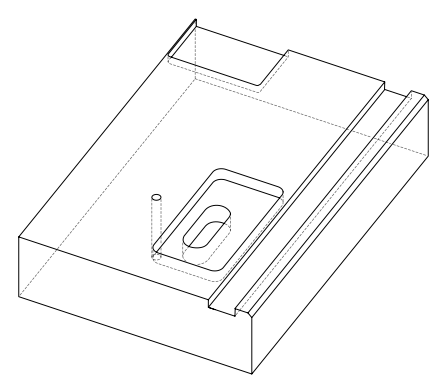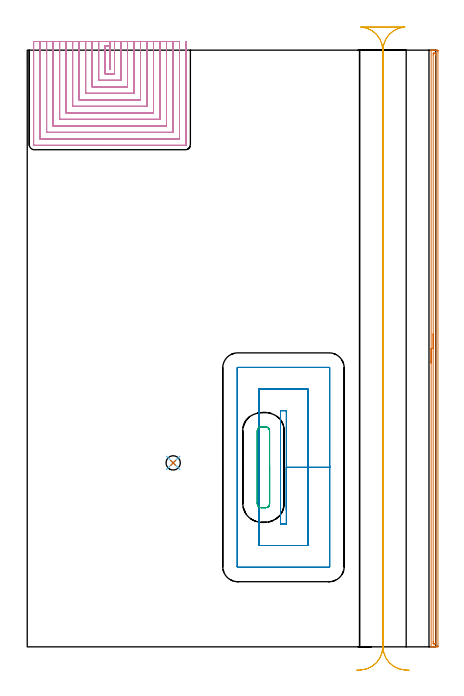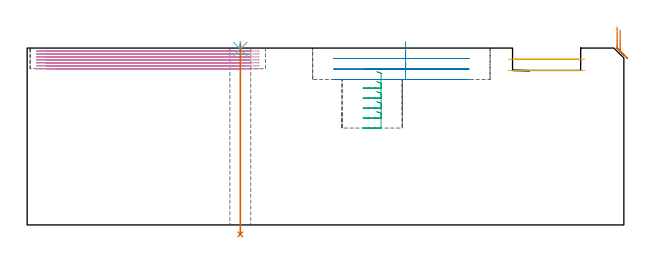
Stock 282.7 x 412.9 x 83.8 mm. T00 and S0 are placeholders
(PLAN: 7 operations, 5 tool changes, 62.6 min)
(1 AREA_MILL | FG_CHAMFER_SURFACE | UGT0205_001 | 6.78 min | 4561 mm3)
(2 MILL_RECTANGULAR_POCKET | POCKET_RECTANGULAR_STRAIGHT | UGT0201_136 | Follow Part, ap 5, ae 75% | 5.69 min | 196797 mm3)
(3 MILL_RECTANGULAR_POCKET_1 | POCKET_RECTANGULAR_STRAIGHT_1 | UGT0201_136 | Follow Part, ap 5, ae 75% | 1.87 min | 46525 mm3)
(4 MILL_SLOT | SLOT_PARTIAL_RECTANGULAR | UGT0201_014 | Follow Part, ap 1.5, ae 75% | 44.04 min | 75238 mm3)
(5 MILL_RECTANGULAR_SLOT | SLOT_RECTANGULAR | UGT0201_004 | Follow Part, ap 8, ae 75% | 3.87 min | 140984 mm3)
(6 SPOT_DRILL | STEP1HOLE | NXT0321_9005460120000 | 0.03 min | 21 mm3)
(7 DRILL_THROUGH_HOLE_INTO_CENTER | STEP1HOLE | UGT0301_494 | 0.36 min | 6400 mm3)
(TOOL UGT0205_001 | Chamfer Mill 20 x 3 x 45 deg. | D20 FL50 Z2)
(TOOL UGT0201_136 | Carbide End Mill 20.0 | D20 FL30 Z4)
(TOOL UGT0201_014 | End mill 6 mm | D6 FL24 Z4)
(TOOL UGT0201_004 | End Mill 32 mm | D32 FL53 Z6)
(TOOL NXT0321_9005460120000 | NC Spot Drill, 142deg, 12mm, Carbide, Uncoated | D12 PA142 FL30 Z2)
(TOOL UGT0301_494 | Carbide Drill 9.9 mm | D9.9 PA118 FL87 Z2)
(OP 1 AREA_MILL)
G17 G21 G94 G90
T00 M6
G54
G17 G0 G90 X279.502 Y196.451 S1061 M3
G43 Z93.8 H0
Z93.798
G94 G1 Y196.489 Z92.926 F250.
Y196.602 Z92.061
Y196.791 Z91.21
Y197.054 Z90.378
Y197.387 Z89.572
Y197.79 Z88.798
Y198.259 Z88.062
Y198.79 Z87.37
Y199.379 Z86.727
Y200.023 Z86.137
Y200.715 Z85.606
Y201.45 Z85.138
Y202.224 Z84.735
Y203.03 Z84.401
Y203.862 Z84.138
Y204.714 Z83.95
Y205.579 Z83.836
Y206.45 Z83.798
X279.504 Y412.733 Z83.796
X279.502 Y412.806 Z83.793
X279.518 Y412.891 Z83.773
X279.532 Y412.897 Z83.759
X279.547 Y412.9 Z83.744
X279.926 Z83.374
X280.296 Z83.004
X280.96 Z82.335
X282.182 Z81.115
X282.74 Z80.554
X283.351 Z79.944
X283.63 Y412.898 Z79.665
X284.191 Y412.892 Z79.105
X284.193 Y412.852 Z79.103
X284.199 Y412.287 Z79.101
X284.2 Y411.715 Z79.1
Y0.934
X284.199 Y0.613 Z79.101
X284.193 Y0.048 Z79.103
X284.191 Y0.008 Z79.105
X283.63 Y0. Z79.665
X283.351 Z79.944
X282.74 Z80.554
X282.182 Z81.115
X281.85 Z81.446
X281.292 Z82.004
X280.96 Z82.335
X280.296 Z83.003
X279.925 Z83.374
X279.545 Y0.007 Z83.747
X279.503 Y0.01 Z83.788
X279.5 Y0.167 Z83.8
X279.502 Y206.45 Z83.798
X280.916 Z82.384
X280.919 Y409.65 Z82.381
X280.922 Y410.501 Z82.378
X280.923 Y410.538 Z82.377
X280.96 Y410.89 Z82.34
X281.455 Y410.898 Z81.845
X281.85 Z81.45
X282.345 Y410.897 Z80.955
X282.74 Y410.89 Z80.56
X282.78 Y410.501 Z80.52
X282.783 Y410.458 Z80.517
X282.786 Y409.608 Z80.514
Y409.562
Y3.246
X282.782 Y2.399 Z80.518
X282.78 Y2.359 Z80.52
X282.74 Y2.01 Z80.56
X282.245 Y2.002 Z81.055
X281.85 Z81.45
X281.355 Y2.003 Z81.945
X280.96 Y2.01 Z82.34
X280.92 Y2.399 Z82.38
X280.917 Y2.442 Z82.383
X280.914 Y3.292 Z82.386
Y3.338
X280.916 Y206.45 Z82.384
Y207.322 Z82.422
Y208.187 Z82.535
Y209.039 Z82.724
Y209.871 Z82.987
Y210.677 Z83.32
X280.917 Y211.45 Z83.723
Y212.186 Z84.192
Y212.878 Z84.723
Y213.522 Z85.312
Y214.111 Z85.956
Y214.642 Z86.648
Y215.111 Z87.383
Y215.514 Z88.157
Y215.847 Z88.963
Y216.11 Z89.795
Y216.299 Z90.647
Y216.412 Z91.512
Y216.451 Z92.383
G0 Z93.8
M5
M2
(OP 2 MILL_RECTANGULAR_POCKET)
G17 G21 G94 G90
T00 M6
G54
G17 G0 G90 X179.3 Y94.518 S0 M3
G43 Z93.8 H0
Z86.8
G94 G1 Y124.25 Z78.833 F250.
Y163.4 F500.
X175.3
Y85.1
X179.3
Y124.25
X194.3
Y178.4
X160.3
Y70.1
X194.3
Y124.25
X209.3
Y193.
G3 X208.9 Y193.4 R0.4
G1 X145.7
G3 X145.3 Y193. R0.4
G1 Y55.5
G3 X145.7 Y55.1 R0.4
G1 X208.9
G3 X209.3 Y55.5 R0.4
G1 Y124.25
Y125.25
G0 X179.3 Y94.518 Z81.833
G1 Y124.25 Z73.867 F250.
Y163.4 F500.
X175.3
Y85.1
X179.3
Y124.25
X194.3
Y178.4
X160.3
Y70.1
X194.3
Y124.25
X209.3
Y193.
G3 X208.9 Y193.4 R0.4
G1 X145.7
G3 X145.3 Y193. R0.4
G1 Y55.5
G3 X145.7 Y55.1 R0.4
G1 X208.9
G3 X209.3 Y55.5 R0.4
G1 Y124.25
Y125.25
G0 X179.3 Y94.518 Z76.867
G1 Y124.25 Z68.9 F250.
Y163.4 F500.
X175.3
Y85.1
X179.3
Y124.25
X194.3
Y178.4
X160.3
Y70.1
X194.3
Y124.25
X209.3
Y193.
G3 X208.9 Y193.4 R0.4
G1 X145.7
G3 X145.3 Y193. R0.4
G1 Y55.5
G3 X145.7 Y55.1 R0.4
G1 X208.9
G3 X209.3 Y55.5 R0.4
G1 Y124.25
Y125.25
G0 Z93.8
M5
M2
(OP 3 MILL_RECTANGULAR_POCKET_1)
G17 G21 G94 G90
T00 M6
G54
G17 G0 G90 X165.568 Y96.38 S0 M3
G43 Z93.8 H0
Z72.587
G94 G1 X165.946 Y96.497 Z72.481 F250.
X166.351 Y96.699 Z72.36
X166.717 Y96.963 Z72.239
X167.037 Y97.283 Z72.118
X167.301 Y97.649 Z71.997
X167.503 Y98.054 Z71.876
X167.637 Y98.485 Z71.755
X167.7 Y98.933 Z71.634
Y99.1 Z71.589
Y124.25 Z64.85
Y149.4 F500.
G3 X164.9 Y152.2 R2.8
G1 X162.
G3 X159.2 Y149.4 R2.8
G1 Y99.1
G3 X162. Y96.3 R2.8
G1 X164.9
G3 X167.7 Y99.1 R2.8
G1 Y124.25
Y125.25
G0 X165.568 Y96.38 Z67.85
G1 X165.946 Y96.497 Z67.744 F250.
X166.351 Y96.699 Z67.623
X166.717 Y96.963 Z67.502
X167.037 Y97.283 Z67.381
X167.301 Y97.649 Z67.259
X167.503 Y98.054 Z67.138
X167.637 Y98.485 Z67.017
X167.7 Y98.933 Z66.896
Y99.1 Z66.851
Y124.25 Z60.112
Y149.4 F500.
G3 X164.9 Y152.2 R2.8
G1 X162.
G3 X159.2 Y149.4 R2.8
G1 Y99.1
G3 X162. Y96.3 R2.8
G1 X164.9
G3 X167.7 Y99.1 R2.8
G1 Y124.25
Y125.25
G0 X165.568 Y96.38 Z63.112
G1 X165.946 Y96.497 Z63.006 F250.
X166.351 Y96.699 Z62.885
X166.717 Y96.963 Z62.764
X167.037 Y97.283 Z62.643
X167.301 Y97.649 Z62.522
X167.503 Y98.054 Z62.401
X167.637 Y98.485 Z62.28
X167.7 Y98.933 Z62.159
Y99.1 Z62.114
Y124.25 Z55.375
Y149.4 F500.
G3 X164.9 Y152.2 R2.8
G1 X162.
G3 X159.2 Y149.4 R2.8
G1 Y99.1
G3 X162. Y96.3 R2.8
G1 X164.9
G3 X167.7 Y99.1 R2.8
G1 Y124.25
Y125.25
G0 X165.568 Y96.38 Z58.375
G1 X165.946 Y96.497 Z58.269 F250.
X166.351 Y96.699 Z58.148
X166.717 Y96.963 Z58.027
X167.037 Y97.283 Z57.906
X167.301 Y97.649 Z57.784
X167.503 Y98.054 Z57.663
X167.637 Y98.485 Z57.542
X167.7 Y98.933 Z57.421
Y99.1 Z57.376
Y124.25 Z50.637
Y149.4 F500.
G3 X164.9 Y152.2 R2.8
G1 X162.
G3 X159.2 Y149.4 R2.8
G1 Y99.1
G3 X162. Y96.3 R2.8
G1 X164.9
G3 X167.7 Y99.1 R2.8
G1 Y124.25
Y125.25
G0 X165.568 Y96.38 Z53.637
G1 X165.946 Y96.497 Z53.531 F250.
X166.351 Y96.699 Z53.41
X166.717 Y96.963 Z53.289
X167.037 Y97.283 Z53.168
X167.301 Y97.649 Z53.047
X167.503 Y98.054 Z52.926
X167.637 Y98.485 Z52.805
X167.7 Y98.933 Z52.684
Y99.1 Z52.639
Y124.25 Z45.9
Y149.4 F500.
G3 X164.9 Y152.2 R2.8
G1 X162.
G3 X159.2 Y149.4 R2.8
G1 Y99.1
G3 X162. Y96.3 R2.8
G1 X164.9
G3 X167.7 Y99.1 R2.8
G1 Y124.25
Y125.25
G0 Z93.8
M5
M2
(OP 4 MILL_SLOT)
G17 G21 G94 G90
T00 M6
G54
G17 G0 G90 X57.4 Y418.9 S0 M3
G43 Z93.8 H0
Z82.4
G94 G1 Y415.9 F250.
Y399.5 F500.
X56.9
Y415.9
X53.9
Y396.5
X60.4
Y415.9
Y418.9 F250.
X49.4
Y415.9
Y392. F500.
X64.9
Y415.9
Y418.9 F250.
X44.9
Y415.9
Y387.5 F500.
X69.4
Y415.9
Y418.9 F250.
X40.4
Y415.9
Y383. F500.
X73.9
Y415.9
Y418.9 F250.
X35.9
Y415.9
Y378.5 F500.
X78.4
Y415.9
Y418.9 F250.
X31.4
Y415.9
Y374. F500.
X82.9
Y415.9
Y418.9 F250.
X26.9
Y415.9
Y369.5 F500.
X87.4
Y415.9
Y418.9 F250.
X22.4
Y415.9
Y365. F500.
X91.9
Y415.9
Y418.9 F250.
X17.9
Y415.9
Y360.5 F500.
X96.4
Y415.9
Y418.9 F250.
X13.4
Y415.9
Y356. F500.
X100.9
Y415.9
Y418.9 F250.
X8.9
Y415.9
Y351.5 F500.
X105.4
Y415.9
Y418.9 F250.
X4.4
Y415.9
Y347.4 F500.
G3 X4.8 Y347. R0.4
G1 X109.5
G3 X109.9 Y347.4 R0.4
G1 Y415.9
Y418.9 F250.
G0 X57.4 Z81.
G1 Y415.9
Y399.5 F500.
X56.9
Y415.9
X53.9
Y396.5
X60.4
Y415.9
Y418.9 F250.
X49.4
Y415.9
Y392. F500.
X64.9
Y415.9
Y418.9 F250.
X44.9
Y415.9
Y387.5 F500.
X69.4
Y415.9
Y418.9 F250.
X40.4
Y415.9
Y383. F500.
X73.9
Y415.9
Y418.9 F250.
X35.9
Y415.9
Y378.5 F500.
X78.4
Y415.9
Y418.9 F250.
X31.4
Y415.9
Y374. F500.
X82.9
Y415.9
Y418.9 F250.
X26.9
Y415.9
Y369.5 F500.
X87.4
Y415.9
Y418.9 F250.
X22.4
Y415.9
Y365. F500.
X91.9
Y415.9
Y418.9 F250.
X17.9
Y415.9
Y360.5 F500.
X96.4
Y415.9
Y418.9 F250.
X13.4
Y415.9
Y356. F500.
X100.9
Y415.9
Y418.9 F250.
X8.9
Y415.9
Y351.5 F500.
X105.4
Y415.9
Y418.9 F250.
X4.4
Y415.9
Y347.4 F500.
G3 X4.8 Y347. R0.4
G1 X109.5
G3 X109.9 Y347.4 R0.4
G1 Y415.9
Y418.9 F250.
G0 X57.4 Z79.6
G1 Y415.9
Y399.5 F500.
X56.9
Y415.9
X53.9
Y396.5
X60.4
Y415.9
Y418.9 F250.
X49.4
Y415.9
Y392. F500.
X64.9
Y415.9
Y418.9 F250.
X44.9
Y415.9
Y387.5 F500.
X69.4
Y415.9
Y418.9 F250.
X40.4
Y415.9
Y383. F500.
X73.9
Y415.9
Y418.9 F250.
X35.9
Y415.9
Y378.5 F500.
X78.4
Y415.9
Y418.9 F250.
X31.4
Y415.9
Y374. F500.
X82.9
Y415.9
Y418.9 F250.
X26.9
Y415.9
Y369.5 F500.
X87.4
Y415.9
Y418.9 F250.
X22.4
Y415.9
Y365. F500.
X91.9
Y415.9
Y418.9 F250.
X17.9
Y415.9
Y360.5 F500.
X96.4
Y415.9
Y418.9 F250.
X13.4
Y415.9
Y356. F500.
X100.9
Y415.9
Y418.9 F250.
X8.9
Y415.9
Y351.5 F500.
X105.4
Y415.9
Y418.9 F250.
X4.4
Y415.9
Y347.4 F500.
G3 X4.8 Y347. R0.4
G1 X109.5
G3 X109.9 Y347.4 R0.4
G1 Y415.9
Y418.9 F250.
G0 X57.4 Z78.2
G1 Y415.9
Y399.5 F500.
X56.9
Y415.9
X53.9
Y396.5
X60.4
Y415.9
Y418.9 F250.
X49.4
Y415.9
Y392. F500.
X64.9
Y415.9
Y418.9 F250.
X44.9
Y415.9
Y387.5 F500.
X69.4
Y415.9
Y418.9 F250.
X40.4
Y415.9
Y383. F500.
X73.9
Y415.9
Y418.9 F250.
X35.9
Y415.9
Y378.5 F500.
X78.4
Y415.9
Y418.9 F250.
X31.4
Y415.9
Y374. F500.
X82.9
Y415.9
Y418.9 F250.
X26.9
Y415.9
Y369.5 F500.
X87.4
Y415.9
Y418.9 F250.
X22.4
Y415.9
Y365. F500.
X91.9
Y415.9
Y418.9 F250.
X17.9
Y415.9
Y360.5 F500.
X96.4
Y415.9
Y418.9 F250.
X13.4
Y415.9
Y356. F500.
X100.9
Y415.9
Y418.9 F250.
X8.9
Y415.9
Y351.5 F500.
X105.4
Y415.9
Y418.9 F250.
X4.4
Y415.9
Y347.4 F500.
G3 X4.8 Y347. R0.4
G1 X109.5
G3 X109.9 Y347.4 R0.4
G1 Y415.9
Y418.9 F250.
G0 X57.4 Z76.8
G1 Y415.9
Y399.5 F500.
X56.9
Y415.9
X53.9
Y396.5
X60.4
Y415.9
Y418.9 F250.
X49.4
Y415.9
Y392. F500.
X64.9
Y415.9
Y418.9 F250.
X44.9
Y415.9
Y387.5 F500.
X69.4
Y415.9
Y418.9 F250.
X40.4
Y415.9
Y383. F500.
X73.9
Y415.9
Y418.9 F250.
X35.9
Y415.9
Y378.5 F500.
X78.4
Y415.9
Y418.9 F250.
X31.4
Y415.9
Y374. F500.
X82.9
Y415.9
Y418.9 F250.
X26.9
Y415.9
Y369.5 F500.
X87.4
Y415.9
Y418.9 F250.
X22.4
Y415.9
Y365. F500.
X91.9
Y415.9
Y418.9 F250.
X17.9
Y415.9
Y360.5 F500.
X96.4
Y415.9
Y418.9 F250.
X13.4
Y415.9
Y356. F500.
X100.9
Y415.9
Y418.9 F250.
X8.9
Y415.9
Y351.5 F500.
X105.4
Y415.9
Y418.9 F250.
X4.4
Y415.9
Y347.4 F500.
G3 X4.8 Y347. R0.4
G1 X109.5
G3 X109.9 Y347.4 R0.4
G1 Y415.9
Y418.9 F250.
G0 X57.4 Z75.4
G1 Y415.9
Y399.5 F500.
X56.9
Y415.9
X53.9
Y396.5
X60.4
Y415.9
Y418.9 F250.
X49.4
Y415.9
Y392. F500.
X64.9
Y415.9
Y418.9 F250.
X44.9
Y415.9
Y387.5 F500.
X69.4
Y415.9
Y418.9 F250.
X40.4
Y415.9
Y383. F500.
X73.9
Y415.9
Y418.9 F250.
X35.9
Y415.9
Y378.5 F500.
X78.4
Y415.9
Y418.9 F250.
X31.4
Y415.9
Y374. F500.
X82.9
Y415.9
Y418.9 F250.
X26.9
Y415.9
Y369.5 F500.
X87.4
Y415.9
Y418.9 F250.
X22.4
Y415.9
Y365. F500.
X91.9
Y415.9
Y418.9 F250.
X17.9
Y415.9
Y360.5 F500.
X96.4
Y415.9
Y418.9 F250.
X13.4
Y415.9
Y356. F500.
X100.9
Y415.9
Y418.9 F250.
X8.9
Y415.9
Y351.5 F500.
X105.4
Y415.9
Y418.9 F250.
X4.4
Y415.9
Y347.4 F500.
G3 X4.8 Y347. R0.4
G1 X109.5
G3 X109.9 Y347.4 R0.4
G1 Y415.9
Y418.9 F250.
G0 X57.4 Z74.
G1 Y415.9
Y399.5 F500.
X56.9
Y415.9
X53.9
Y396.5
X60.4
Y415.9
Y418.9 F250.
X49.4
Y415.9
Y392. F500.
X64.9
Y415.9
Y418.9 F250.
X44.9
Y415.9
Y387.5 F500.
X69.4
Y415.9
Y418.9 F250.
X40.4
Y415.9
Y383. F500.
X73.9
Y415.9
Y418.9 F250.
X35.9
Y415.9
Y378.5 F500.
X78.4
Y415.9
Y418.9 F250.
X31.4
Y415.9
Y374. F500.
X82.9
Y415.9
Y418.9 F250.
X26.9
Y415.9
Y369.5 F500.
X87.4
Y415.9
Y418.9 F250.
X22.4
Y415.9
Y365. F500.
X91.9
Y415.9
Y418.9 F250.
X17.9
Y415.9
Y360.5 F500.
X96.4
Y415.9
Y418.9 F250.
X13.4
Y415.9
Y356. F500.
X100.9
Y415.9
Y418.9 F250.
X8.9
Y415.9
Y351.5 F500.
X105.4
Y415.9
Y418.9 F250.
X4.4
Y415.9
Y347.4 F500.
G3 X4.8 Y347. R0.4
G1 X109.5
G3 X109.9 Y347.4 R0.4
G1 Y415.9
Y418.9 F250.
G0 Z93.8
M5
M2
(OP 5 MILL_RECTANGULAR_SLOT)
G17 G21 G94 G90
T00 M6
G54
G17 G0 G90 X264.215 Y-16.154 S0 M3
G43 Z93.8 H0
Z78.5
G94 G1 X261.221 Y-15.97 F250.
G2 X246.2 Y0. R16. F500.
G1 Y412.9
G2 X261.221 Y428.87 R16.
G1 Y428.9
X230.979
Y428.87
G2 X246. Y412.9 R16.
G1 Y0.
G2 X230.979 Y-15.97 R16.
G1 X227.985 Y-16.154 F250.
G0 X264.215 Z73.2
G1 X261.221 Y-15.97
G2 X246.2 Y0. R16. F500.
G1 Y412.9
G2 X261.221 Y428.87 R16.
G1 Y428.9
X230.979
Y428.87
G2 X246. Y412.9 R16.
G1 Y0.
G2 X230.979 Y-15.97 R16.
G1 X227.985 Y-16.154 F250.
G0 Z93.8
M5
M2
(OP 6 SPOT_DRILL)
G17 G21 G94 G90
T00 M6
G54
G17 G0 G90 X101. Y127.3 S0 M3
G43 Z93.8 H0
G94 G81 G98 Z83.374 F250. R86.8
G80
M5
M2
(OP 7 DRILL_THROUGH_HOLE_INTO_CENTER)
G17 G21 G94 G90
T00 M6
G54
G17 G0 G90 X101. Y127.3 S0 M3
G43 Z93.8 H0
G94 G73 G98 Z-4.474 F250. Q9.808 R85.8
G80
M5
M2
